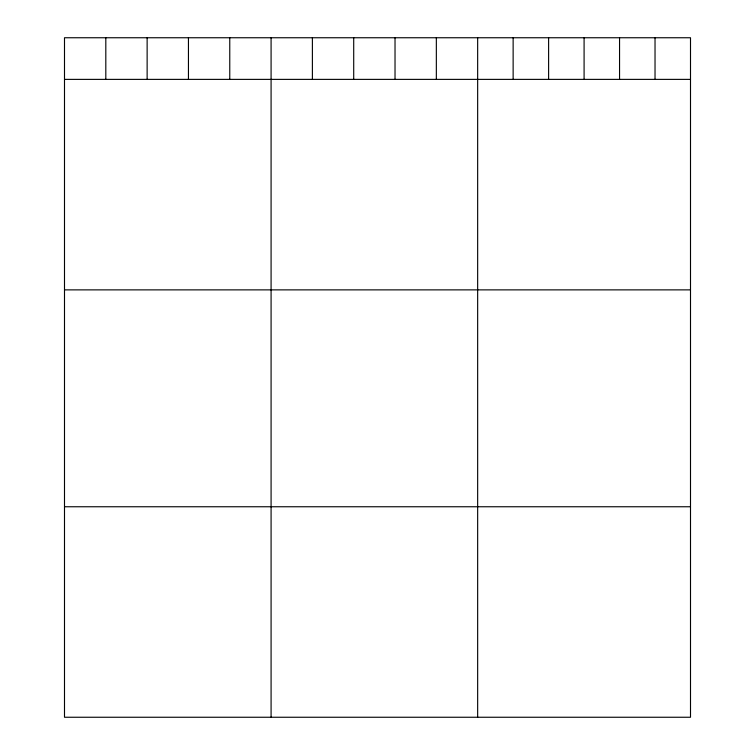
<?xml version="1.0" encoding="UTF-8"?>
<svg xmlns="http://www.w3.org/2000/svg" width="755" height="755" viewBox="0 0 755 755"><rect width="100%" height="100%" fill="white"/><g stroke="black" fill="none" stroke-linecap="round" stroke-linejoin="round"><path stroke-width="1.13" d="M690.504 79.379L690.504 717.25L64.496 717.25L64.496 37.75L690.504 37.75L690.504 79.379L64.496 79.379M64.496 289.873L690.504 289.873M64.496 506.756L690.504 506.756M655.029 37.75L655.029 79.379M619.553 37.75L619.553 79.379M584.087 37.75L584.087 79.379M548.611 37.75L548.611 79.379M513.136 37.75L513.136 79.379M477.66 37.75L477.66 717.25M436.343 37.75L436.343 79.379M395.025 37.75L395.025 79.379M353.708 37.75L353.708 79.379M312.391 37.75L312.391 79.379M271.083 37.75L271.083 717.25M229.765 37.75L229.765 79.379M188.448 37.75L188.448 79.379M147.131 37.75L147.131 79.379M105.813 37.75L105.813 79.379"/></g></svg>
